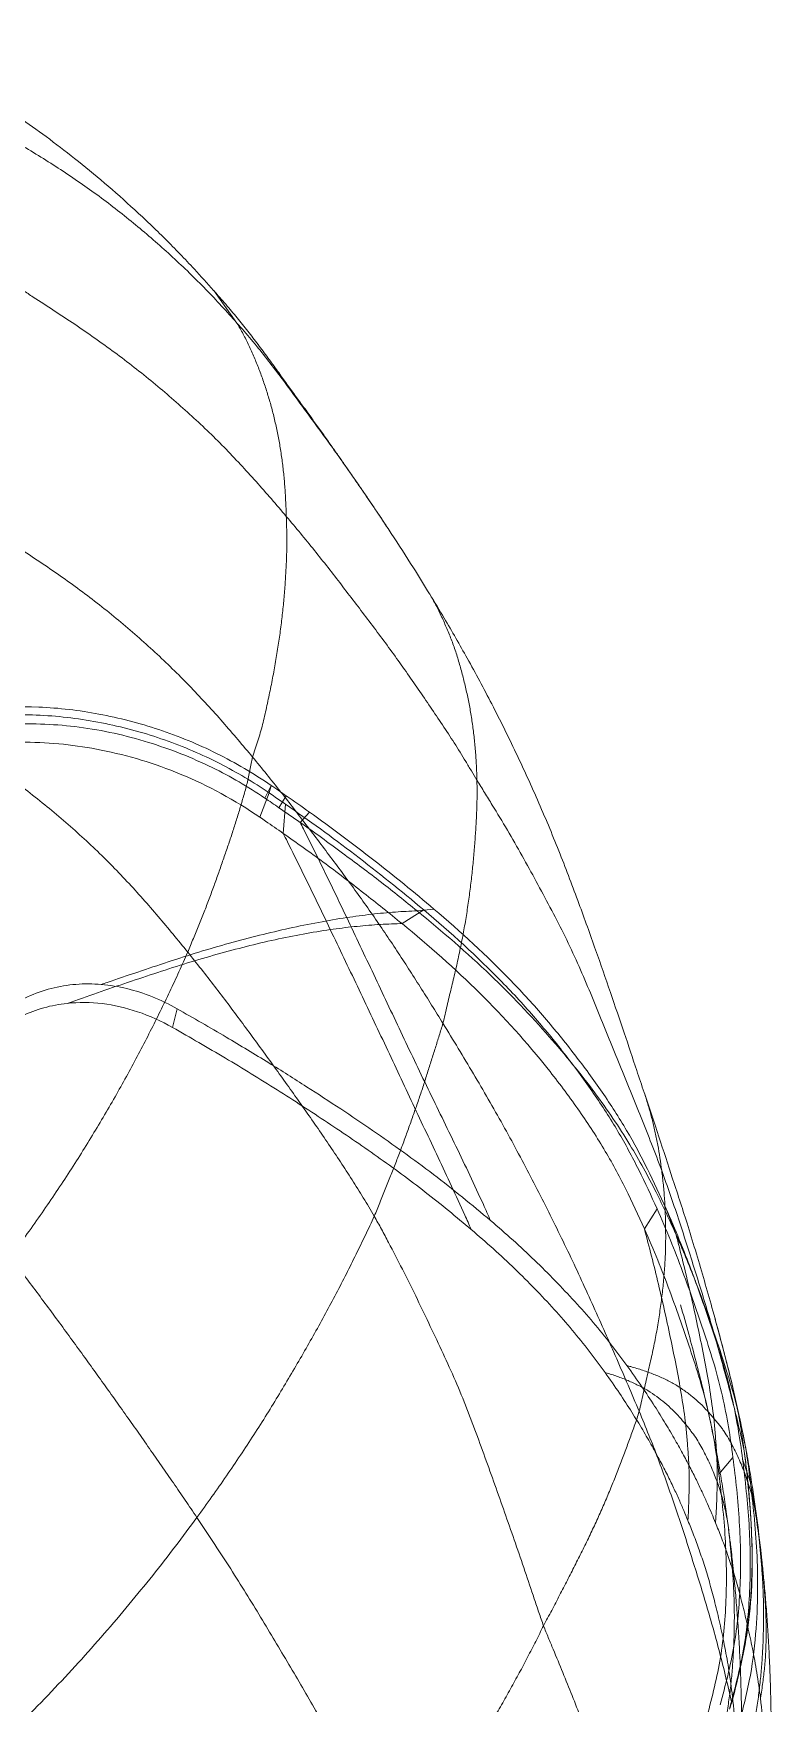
# Model space of a CAD drawing. Header units: inches. Extents: x 143011 to 144494, y -46023 to -44974.
# Drawn here: x 144102.4 to 144128, y -45774.4 to -45716.5 of the extents above; entities that cross this region are included whole.
import ezdxf

# ---------------------------------------------------------------- set-up
doc = ezdxf.new("R2010")
doc.units = ezdxf.units.IN
doc.header["$LTSCALE"] = 2
doc.header["$MEASUREMENT"] = 0
doc.layers.add('PRODUCT', color=1, linetype='CONTINUOUS', lineweight=15)

msp = doc.modelspace()

# ---------------------------------------------------------------- linework, layer by layer
at = {"layer": 'PRODUCT', "linetype": 'ByBlock'}
for p, q in [((144108.698, -45725.409), (144108.692, -45725.402)), ((144109.502, -45726.535), (144108.698, -45725.409)), ((144114.703, -45733.602), (144114.693, -45733.587)), ((144116.182, -45735.931), (144116.19, -45735.943)), ((144110.468, -45743.007), (144110.684, -45742.567)), ((144110.684, -45742.567), (144110.619, -45742.828)), ((144110.302, -45743.676), (144110.619, -45742.828)), ((144110.96, -45743.342), (144111.212, -45742.93)), ((144111.108, -45744.233), (144111.184, -45743.218)), ((144111.695, -45743.852), (144112.015, -45743.494)), ((144115.226, -45747.362), (144115.98, -45746.886)), ((144115.747, -45746.921), (144116.334, -45746.857)), ((144107.267, -45750.962), (144107.428, -45750.315)), ((144123.621, -45753.222), (144123.641, -45753.281)), ((144123.629, -45757.945), (144124.068, -45757.255)), ((144124.73, -45758.156), (144124.382, -45757.249)), ((144127.09, -45765.642), (144127.092, -45765.653)), ((144126.216, -45766.458), (144126.702, -45765.874)), ((144127.306, -45766.74), (144127.036, -45765.934)), ((144126.647, -45774.348), (144126.646, -45774.409))]:
    msp.add_line(p, q, dxfattribs=at)
for points, start_tangent, end_tangent in [([(144096.704, -45716.492), (144097.024, -45716.644), (144097.757, -45717.002), (144098.539, -45717.403), (144099.356, -45717.841), (144100.188, -45718.313), (144101.046, -45718.827), (144101.945, -45719.407), (144102.885, -45720.072), (144103.875, -45720.83), (144104.908, -45721.68), (144105.959, -45722.61), (144107.016, -45723.62), (144108.027, -45724.667), (144108.692, -45725.402)], (0.904969, -0.425478), (0.663371, -0.74829)), ([(144109.502, -45726.535), (144108.97, -45725.946), (144108.421, -45725.367), (144107.856, -45724.801), (144107.273, -45724.25), (144106.678, -45723.716), (144106.068, -45723.196), (144105.444, -45722.69), (144104.803, -45722.2), (144104.147, -45721.727), (144103.475, -45721.271), (144102.792, -45720.835), (144102.097, -45720.412), (144101.385, -45720.005), (144100.66, -45719.615), (144099.946, -45719.252)], (-0.661641, 0.749821), (-0.896164, 0.443723)), ([(144111.213, -45733.241), (144110.696, -45732.636), (144110.167, -45732.034), (144109.622, -45731.436), (144109.056, -45730.841), (144108.467, -45730.259), (144107.861, -45729.693), (144107.237, -45729.14), (144106.598, -45728.6), (144105.941, -45728.072), (144105.265, -45727.557), (144104.576, -45727.061), (144103.877, -45726.578), (144103.164, -45726.108), (144102.441, -45725.634), (144102.077, -45725.4), (144101.714, -45725.175)], (-0.644423, 0.764669), (-0.857903, 0.513812)), ([(144108.698, -45725.409), (144108.805, -45725.53), (144109.218, -45726.007), (144109.607, -45726.475), (144109.97, -45726.931), (144110.322, -45727.393), (144110.665, -45727.859), (144110.994, -45728.313), (144111.273, -45728.7), (144111.548, -45729.079), (144111.828, -45729.466), (144112.106, -45729.852), (144112.379, -45730.232), (144112.643, -45730.602), (144112.895, -45730.959), (144113.137, -45731.303), (144113.371, -45731.639), (144113.6, -45731.97), (144113.825, -45732.297), (144114.044, -45732.619), (144114.259, -45732.936), (144114.47, -45733.25), (144114.672, -45733.554), (144114.693, -45733.587)], (0.663161, -0.748477), (0.55114, -0.834413)), ([(144109.502, -45726.535), (144109.718, -45726.918), (144109.917, -45727.315), (144110.099, -45727.72), (144110.267, -45728.134), (144110.422, -45728.558), (144110.563, -45728.99), (144110.692, -45729.43), (144110.807, -45729.88), (144110.908, -45730.338), (144110.995, -45730.805), (144111.067, -45731.281), (144111.124, -45731.766), (144111.167, -45732.254), (144111.195, -45732.746), (144111.213, -45733.241)], (0.515451, -0.856919), (0.031044, -0.999518)), ([(144114.693, -45733.587), (144114.405, -45733.154), (144113.987, -45732.538), (144113.564, -45731.926), (144113.138, -45731.315), (144112.704, -45730.705), (144112.265, -45730.101), (144111.827, -45729.504), (144111.391, -45728.908), (144110.946, -45728.306), (144110.483, -45727.704), (144110, -45727.11), (144109.502, -45726.535)], (-0.551144, 0.83441), (-0.665934, 0.74601)), ([(144111.213, -45733.241), (144111.23, -45733.758), (144111.232, -45734.286), (144111.217, -45734.821), (144111.188, -45735.359), (144111.149, -45735.901), (144111.098, -45736.449), (144111.034, -45737.005), (144110.957, -45737.567), (144110.867, -45738.134), (144110.765, -45738.708), (144110.652, -45739.287), (144110.528, -45739.872), (144110.392, -45740.46), (144110.313, -45740.746), (144110.226, -45741.026), (144110.134, -45741.304), (144110.048, -45741.59)], (0.044164, -0.999024), (-0.259738, -0.965679)), ([(144111.213, -45733.241), (144111.706, -45733.828), (144112.19, -45734.421), (144112.662, -45735.018), (144113.123, -45735.613), (144113.577, -45736.206), (144114.03, -45736.8), (144114.483, -45737.402), (144114.929, -45738.012), (144115.365, -45738.624), (144115.792, -45739.237), (144116.213, -45739.851), (144116.629, -45740.47), (144117.037, -45741.095), (144117.436, -45741.74), (144117.631, -45742.067), (144117.823, -45742.388)], (0.648256, -0.761422), (0.520067, -0.854126)), ([(144110.048, -45741.59), (144109.538, -45740.983), (144109.015, -45740.377), (144108.476, -45739.775), (144107.917, -45739.18), (144107.337, -45738.595), (144106.738, -45738.022), (144106.119, -45737.46), (144105.48, -45736.912), (144104.821, -45736.378), (144104.146, -45735.86), (144103.456, -45735.36), (144102.754, -45734.875), (144102.041, -45734.404), (144101.317, -45733.944), (144100.585, -45733.497)], (-0.637784, 0.770215), (-0.857959, 0.513719)), ([(144114.703, -45733.602), (144114.854, -45733.832), (144115.619, -45735.021), (144116.182, -45735.931)], (0.551251, -0.834339), (0.51989, -0.854233)), ([(144116.19, -45735.943), (144116.687, -45736.77), (144117.487, -45738.161), (144118.339, -45739.746), (144119.176, -45741.439), (144119.971, -45743.18), (144120.706, -45744.95), (144121.359, -45746.665), (144121.94, -45748.277), (144122.453, -45749.753), (144122.93, -45751.153), (144123.364, -45752.453), (144123.621, -45753.222)], (0.519033, -0.854754), (0.317864, -0.948136)), ([(144116.19, -45735.943), (144116.239, -45736.026), (144116.454, -45736.42), (144116.648, -45736.825), (144116.827, -45737.237), (144116.993, -45737.661), (144117.14, -45738.097), (144117.27, -45738.542), (144117.387, -45738.991), (144117.492, -45739.447), (144117.584, -45739.913), (144117.661, -45740.389), (144117.723, -45740.876), (144117.771, -45741.371), (144117.805, -45741.876), (144117.823, -45742.388)], (0.515882, -0.856659), (0.020177, -0.999796)), ([(144110.619, -45742.828), (144108.908, -45741.813), (144106.996, -45740.994), (144104.941, -45740.425), (144102.813, -45740.144), (144100.679, -45740.195), (144098.614, -45740.587), (144094.978, -45742.298)], (-0.828435, 0.560085), (-0.822713, -0.568457)), ([(144095.05, -45742.008), (144096.736, -45741.032), (144098.592, -45740.329), (144102.633, -45739.854), (144104.719, -45740.095), (144106.792, -45740.633), (144108.799, -45741.46), (144110.684, -45742.567)], (0.823367, 0.567509), (0.827351, -0.561685)), ([(144107.795, -45748.35), (144107.292, -45747.731), (144106.774, -45747.115), (144106.243, -45746.504), (144105.691, -45745.898), (144105.116, -45745.297), (144104.514, -45744.709), (144103.892, -45744.138), (144103.249, -45743.58), (144102.587, -45743.039), (144101.912, -45742.514), (144101.22, -45742.003), (144100.515, -45741.507), (144099.8, -45741.024), (144099.07, -45740.553), (144098.332, -45740.097)], (-0.623955, 0.78146), (-0.85722, 0.51495)), ([(144110.468, -45743.007), (144108.646, -45741.951), (144106.432, -45741.077), (144104.032, -45740.55), (144101.653, -45740.454), (144099.499, -45740.76), (144097.516, -45741.443), (144095.608, -45742.508)], (-0.829159, 0.559012), (-0.822032, -0.569441)), ([(144095.449, -45743.147), (144097.394, -45742.048), (144099.683, -45741.327), (144102.168, -45741.072), (144104.795, -45741.343), (144107.539, -45742.175), (144110.302, -45743.676)], (0.821369, 0.570397), (0.825583, -0.564281)), ([(144110.048, -45741.59), (144109.996, -45741.812), (144109.952, -45742.043), (144109.852, -45742.499), (144109.733, -45742.941), (144109.604, -45743.382), (144109.468, -45743.821), (144109.327, -45744.26), (144109.18, -45744.702), (144109.027, -45745.146), (144108.871, -45745.594), (144108.709, -45746.046), (144108.541, -45746.5), (144108.364, -45746.958), (144108.181, -45747.418), (144107.992, -45747.882), (144107.795, -45748.35)], (-0.258305, -0.966063), (-0.395598, -0.918424)), ([(144116.644, -45750.819), (144116.254, -45750.187), (144115.857, -45749.557), (144115.456, -45748.928), (144115.047, -45748.301), (144114.629, -45747.675), (144114.202, -45747.05), (144113.763, -45746.429), (144113.316, -45745.815), (144112.863, -45745.206), (144112.41, -45744.602), (144111.954, -45743.998), (144111.492, -45743.393), (144111.019, -45742.788), (144110.537, -45742.186), (144110.048, -45741.59)], (-0.521195, 0.853437), (-0.639427, 0.768852)), ([(144110.684, -45742.567), (144111.212, -45742.93)], (0.825725, -0.564073), (0.821562, -0.570119)), ([(144117.823, -45742.388), (144117.828, -45742.913), (144117.817, -45743.444), (144117.791, -45743.982), (144117.753, -45744.524), (144117.707, -45745.068), (144117.654, -45745.614), (144117.589, -45746.167), (144117.512, -45746.727), (144117.423, -45747.294), (144117.318, -45747.867), (144117.2, -45748.443), (144117.072, -45749.023), (144116.932, -45749.608), (144116.79, -45750.211), (144116.719, -45750.517), (144116.644, -45750.819)], (0.023983, -0.999712), (-0.255732, -0.966748)), ([(144124.229, -45755.927), (144123.88, -45755.004), (144123.522, -45754.09), (144123.152, -45753.176), (144122.78, -45752.269), (144122.41, -45751.365), (144122.041, -45750.455), (144121.663, -45749.539), (144121.261, -45748.617), (144120.823, -45747.697), (144120.356, -45746.793), (144119.878, -45745.9), (144119.387, -45745.007), (144118.878, -45744.118), (144118.355, -45743.249), (144118.09, -45742.821), (144117.823, -45742.388)], (-0.347051, 0.937846), (-0.52026, 0.854008)), ([(144110.96, -45743.342), (144110.468, -45743.007)], (-0.82459, 0.565731), (-0.829156, 0.559017)), ([(144111.184, -45743.218), (144111.036, -45743.116), (144110.619, -45742.828)], (-0.820866, 0.57112), (-0.825121, 0.564955)), ([(144115.98, -45746.886), (144113.587, -45744.967), (144111.184, -45743.218)], (-0.765236, 0.64375), (-0.820866, 0.57112)), ([(144111.212, -45742.93), (144112.015, -45743.494)], (0.821562, -0.570119), (0.814869, -0.579645)), ([(144110.302, -45743.676), (144110.498, -45743.81), (144111.108, -45744.233)], (0.825583, -0.56428), (0.819114, -0.57363)), ([(144111.695, -45743.852), (144110.96, -45743.342)], (-0.818863, 0.573989), (-0.82459, 0.565731)), ([(144112.015, -45743.494), (144114.251, -45745.162), (144116.334, -45746.857)], (0.814869, -0.579645), (0.762085, -0.647476)), ([(144111.108, -45744.233), (144112.494, -45745.226), (144113.899, -45746.302), (144115.226, -45747.362)], (0.81912, -0.573622), (0.772539, -0.634968)), ([(144112.74, -45747.57), (144112.249, -45746.549), (144111.753, -45745.533), (144111.253, -45744.523), (144111.108, -45744.233)], (-0.430066, 0.902797), (-0.448322, 0.893872)), ([(144115.747, -45746.921), (144114.51, -45745.932), (144113.16, -45744.915), (144111.695, -45743.852)], (-0.775052, 0.631898), (-0.818856, 0.573999)), ([(144111.695, -45743.852), (144111.806, -45744.072), (144112.314, -45745.093), (144112.816, -45746.122), (144113.308, -45747.152)], (0.449287, -0.893387), (0.427407, -0.904059)), ([(144113.308, -45747.152), (144112.333, -45747.318), (144111.32, -45747.525), (144110.286, -45747.767), (144109.24, -45748.043), (144108.182, -45748.351), (144107.121, -45748.69), (144106.063, -45749.043), (144105.006, -45749.401), (144104.799, -45749.472)], (-0.988603, -0.150543), (-0.946184, -0.323629)), ([(144113.308, -45747.152), (144114.166, -45747.039), (144115.005, -45746.96), (144115.747, -45746.921)], (0.98934, 0.145624), (0.999543, 0.030215)), ([(144113.308, -45747.152), (144113.777, -45748.139), (144114.246, -45749.129), (144114.715, -45750.122), (144115.185, -45751.116), (144115.657, -45752.109), (144116.133, -45753.1), (144116.613, -45754.089), (144117.097, -45755.084), (144117.577, -45756.088), (144118.046, -45757.102), (144118.296, -45757.66)], (0.43165, -0.902041), (0.403409, -0.91502)), ([(144124.73, -45758.156), (144124.036, -45756.677), (144123.128, -45755.033), (144121.913, -45753.231), (144120.333, -45751.285), (144118.294, -45749.15), (144115.747, -45746.921)], (-0.402748, 0.915311), (-0.775045, 0.631906)), ([(144124.068, -45757.255), (144123.434, -45755.903), (144122.712, -45754.567), (144121.869, -45753.248), (144120.913, -45751.944), (144119.855, -45750.653), (144118.686, -45749.379), (144115.98, -45746.886)], (-0.406198, 0.913785), (-0.765236, 0.64375)), ([(144116.334, -45746.857), (144119.011, -45749.35), (144120.168, -45750.621), (144121.216, -45751.909), (144122.169, -45753.212), (144123.013, -45754.535), (144124.382, -45757.249)], (0.762085, -0.647476), (0.406471, -0.913663)), ([(144103.619, -45750.128), (144104.667, -45749.762), (144105.713, -45749.403), (144106.757, -45749.055), (144107.793, -45748.726), (144108.818, -45748.425), (144109.83, -45748.155), (144110.825, -45747.92), (144111.796, -45747.725), (144112.74, -45747.57)], (0.943391, 0.331682), (0.989626, 0.143665)), ([(144112.74, -45747.57), (144113.571, -45747.467), (144114.378, -45747.398), (144115.159, -45747.363), (144115.226, -45747.362)], (0.990091, 0.140425), (0.999856, 0.016966)), ([(144117.627, -45757.973), (144117.403, -45757.467), (144116.946, -45756.467), (144116.481, -45755.472), (144116.011, -45754.481), (144115.543, -45753.491), (144115.078, -45752.5), (144114.614, -45751.51), (144114.148, -45750.521), (144113.68, -45749.536), (144113.21, -45748.552), (144112.74, -45747.57)], (-0.402046, 0.915619), (-0.431875, 0.901933)), ([(144115.226, -45747.362), (144117.923, -45749.773), (144120.293, -45752.412), (144121.32, -45753.784), (144122.224, -45755.174), (144122.983, -45756.566), (144123.629, -45757.945)], (0.772539, -0.634967), (0.405157, -0.914247)), ([(144107.795, -45748.35), (144107.493, -45749.031), (144107.174, -45749.718), (144106.842, -45750.406), (144106.498, -45751.097), (144106.139, -45751.793), (144105.766, -45752.493), (144105.376, -45753.196), (144104.969, -45753.903), (144104.545, -45754.611), (144104.108, -45755.322), (144103.652, -45756.039), (144103.177, -45756.758), (144102.684, -45757.479), (144102.17, -45758.203), (144101.641, -45758.925)], (-0.397461, -0.917619), (-0.595921, -0.803043)), ([(144114.264, -45757.507), (144114.077, -45757.186), (144113.885, -45756.871), (144113.494, -45756.246), (144113.094, -45755.627), (144112.682, -45755.009), (144112.261, -45754.395), (144111.835, -45753.785), (144111.405, -45753.177), (144110.97, -45752.568), (144110.532, -45751.96), (144110.09, -45751.355), (144109.646, -45750.752), (144109.195, -45750.148), (144108.736, -45749.546), (144108.269, -45748.946), (144107.795, -45748.35)], (-0.493407, 0.869799), (-0.626952, 0.779058)), ([(144101.511, -45750.324), (144102.245, -45749.901), (144103.059, -45749.611), (144103.923, -45749.468), (144104.799, -45749.472)], (0.817806, 0.575494), (0.996474, -0.083905)), ([(144104.799, -45749.472), (144105.688, -45749.617), (144106.571, -45749.9), (144107.428, -45750.315)], (0.996474, -0.083905), (0.868228, -0.496166)), ([(144103.619, -45750.128), (144102.809, -45750.281), (144102.049, -45750.562), (144101.351, -45750.968)], (-0.994494, -0.104798), (-0.818272, -0.574831)), ([(144103.619, -45750.128), (144104.83, -45750.138), (144106.059, -45750.418), (144107.267, -45750.962)], (0.994494, 0.104798), (0.86832, -0.496004)), ([(144107.428, -45750.315), (144109.13, -45751.298), (144110.611, -45752.192), (144111.915, -45753.017), (144113.1, -45753.79), (144114.208, -45754.538), (144115.276, -45755.29), (144116.315, -45756.059), (144117.321, -45756.851), (144118.296, -45757.66)], (0.868228, -0.496166), (0.761874, -0.647725)), ([(144107.267, -45750.962), (144109.101, -45752.026), (144110.892, -45753.126), (144112.647, -45754.263), (144114.367, -45755.439), (144116.034, -45756.674), (144117.627, -45757.973)], (0.86832, -0.496004), (0.76228, -0.647248)), ([(144116.644, -45750.819), (144116.582, -45751.033), (144116.517, -45751.242), (144116.383, -45751.666), (144116.248, -45752.099), (144116.11, -45752.535), (144115.968, -45752.977), (144115.819, -45753.422), (144115.665, -45753.866), (144115.507, -45754.312), (144115.347, -45754.759), (144115.181, -45755.209), (144115.008, -45755.659), (144114.828, -45756.113), (144114.644, -45756.573), (144114.457, -45757.039), (144114.363, -45757.274), (144114.264, -45757.507)], (-0.255474, -0.966816), (-0.405216, -0.914221)), ([(144116.644, -45750.819), (144117.176, -45751.692), (144117.701, -45752.569), (144118.218, -45753.451), (144118.723, -45754.341), (144119.211, -45755.236), (144119.682, -45756.131), (144120.142, -45757.027), (144120.59, -45757.926), (144121.029, -45758.83), (144121.455, -45759.738), (144121.866, -45760.644), (144122.269, -45761.549), (144122.669, -45762.455), (144123.062, -45763.364), (144123.447, -45764.274)], (0.523817, -0.851831), (0.385274, -0.922802)), ([(144123.641, -45753.281), (144124.011, -45754.387), (144124.489, -45755.841)], (0.317672, -0.948201), (0.310581, -0.950547)), ([(144123.641, -45753.281), (144123.67, -45753.37), (144123.796, -45753.776), (144123.909, -45754.191), (144124.009, -45754.614), (144124.096, -45755.045), (144124.168, -45755.484), (144124.229, -45755.927)], (0.315112, -0.949054), (0.121825, -0.992552)), ([(144124.229, -45755.927), (144124.287, -45756.422), (144124.33, -45756.929), (144124.354, -45757.442), (144124.366, -45757.961), (144124.366, -45758.491), (144124.348, -45759.034), (144124.309, -45759.585), (144124.253, -45760.143), (144124.181, -45760.708), (144124.094, -45761.28), (144123.987, -45761.862), (144123.862, -45762.449), (144123.727, -45763.041), (144123.591, -45763.656), (144123.522, -45763.969), (144123.447, -45764.274)], (0.130788, -0.99141), (-0.257965, -0.966154)), ([(144126.519, -45763.293), (144126.344, -45762.647), (144126.108, -45761.801), (144125.862, -45760.954), (144125.608, -45760.111), (144125.348, -45759.272), (144125.082, -45758.435), (144124.809, -45757.595), (144124.524, -45756.752), (144124.229, -45755.927)], (-0.258498, 0.966012), (-0.346292, 0.938127)), ([(144124.489, -45755.841), (144124.587, -45756.141)], (0.310581, -0.950547), (0.311187, -0.950349)), ([(144124.587, -45756.141), (144125.108, -45757.748), (144125.675, -45759.637), (144126.196, -45761.489), (144126.65, -45763.258)], (0.311187, -0.950349), (0.234355, -0.972151)), ([(144108.114, -45767.955), (144108.635, -45767.233), (144109.138, -45766.513), (144109.622, -45765.798), (144110.09, -45765.086), (144110.542, -45764.376), (144110.976, -45763.668), (144111.393, -45762.966), (144111.799, -45762.269), (144112.195, -45761.573), (144112.577, -45760.879), (144112.943, -45760.191), (144113.296, -45759.507), (144113.632, -45758.828), (144113.956, -45758.164), (144114.113, -45757.837), (144114.264, -45757.507)], (0.592766, 0.805375), (0.404592, 0.914497)), ([(144114.264, -45757.507), (144114.514, -45757.959), (144114.759, -45758.418), (144115.238, -45759.342), (144115.701, -45760.275), (144116.152, -45761.212), (144116.593, -45762.149), (144117.025, -45763.098), (144117.429, -45764.065), (144117.798, -45765.032), (144118.146, -45765.988), (144118.486, -45766.939), (144118.824, -45767.894), (144119.159, -45768.852), (144119.488, -45769.814), (144119.811, -45770.773), (144119.971, -45771.248), (144120.135, -45771.708)], (0.493265, -0.869879), (0.35129, -0.936267)), ([(144118.296, -45757.66), (144119.075, -45758.34), (144119.823, -45759.035), (144120.535, -45759.745), (144121.214, -45760.465), (144121.858, -45761.197), (144122.458, -45761.939), (144123.022, -45762.69)], (0.761891, -0.647705), (0.59233, -0.805695)), ([(144126.702, -45765.874), (144126.333, -45763.75), (144126.055, -45762.673), (144125.714, -45761.589), (144125.344, -45760.504), (144124.953, -45759.42), (144124.531, -45758.336), (144124.068, -45757.255)], (-0.125223, 0.992129), (-0.406198, 0.913785)), ([(144124.382, -45757.249), (144125.267, -45759.411), (144125.661, -45760.504), (144126.036, -45761.601), (144126.381, -45762.698), (144126.663, -45763.789), (144127.036, -45765.934)], (0.406471, -0.913663), (0.125394, -0.992107)), ([(144117.627, -45757.973), (144118.396, -45758.643), (144119.134, -45759.329), (144119.834, -45760.029), (144120.501, -45760.74), (144121.131, -45761.461), (144121.715, -45762.193), (144122.266, -45762.933)], (0.762298, -0.647226), (0.58775, -0.809042)), ([(144123.629, -45757.945), (144124.091, -45759.028), (144124.509, -45760.104), (144124.893, -45761.176), (144125.256, -45762.244), (144125.589, -45763.308), (144125.86, -45764.366), (144126.068, -45765.416), (144126.216, -45766.458)], (0.405157, -0.914247), (0.122283, -0.992495)), ([(144123.629, -45757.945), (144123.876, -45758.89), (144124.118, -45759.869), (144124.343, -45760.849), (144124.554, -45761.829), (144124.752, -45762.806), (144124.926, -45763.781), (144125.062, -45764.732)], (0.258793, -0.965933), (0.119296, -0.992859)), ([(144127.306, -45766.74), (144127.185, -45765.826), (144126.998, -45764.814), (144126.729, -45763.705), (144126.361, -45762.495), (144125.917, -45761.18), (144125.39, -45759.744), (144124.73, -45758.156)], (-0.116826, 0.993152), (-0.402748, 0.915311)), ([(144126.036, -45764.52), (144125.902, -45763.547), (144125.727, -45762.554), (144125.528, -45761.568), (144125.316, -45760.58), (144125.088, -45759.589), (144124.844, -45758.597), (144124.73, -45758.156)], (-0.115466, 0.993311), (-0.252197, 0.967676)), ([(144108.114, -45767.955), (144107.711, -45767.358), (144107.299, -45766.759), (144106.887, -45766.163), (144106.471, -45765.564), (144106.05, -45764.962), (144105.626, -45764.363), (144105.2, -45763.764), (144104.77, -45763.164), (144104.337, -45762.563), (144103.902, -45761.961), (144103.461, -45761.356), (144103.014, -45760.749), (144102.562, -45760.141), (144102.104, -45759.532), (144101.641, -45758.925)], (-0.554057, 0.832479), (-0.609132, 0.793069)), ([(144125.161, -45759.127), (144125.322, -45759.557), (144125.472, -45759.957), (144125.62, -45760.35)], (0.350221, -0.936667), (0.353165, -0.935561)), ([(144124.885, -45760.582), (144125.169, -45761.598), (144125.423, -45762.557), (144125.652, -45763.472), (144125.854, -45764.341), (144126.029, -45765.163), (144126.18, -45765.948), (144126.309, -45766.696), (144126.419, -45767.416), (144126.512, -45768.09), (144126.59, -45768.677)], (0.273265, -0.961939), (0.131406, -0.991329)), ([(144126.012, -45760.821), (144126.274, -45761.781), (144126.511, -45762.692), (144126.722, -45763.559), (144126.908, -45764.382), (144127.07, -45765.166), (144127.211, -45765.919), (144127.333, -45766.639), (144127.438, -45767.332), (144127.526, -45767.977), (144127.6, -45768.535)], (0.268583, -0.963257), (0.13139, -0.991331)), ([(144122.266, -45762.933), (144122.767, -45763.648), (144123.196, -45764.308), (144123.572, -45764.921), (144123.899, -45765.485), (144124.18, -45766.002), (144124.426, -45766.479), (144124.642, -45766.923), (144124.832, -45767.337), (144124.997, -45767.718), (144125.14, -45768.064)], (0.587751, -0.809042), (0.378469, -0.925614)), ([(144122.266, -45762.933), (144122.294, -45762.94), (144122.689, -45763.065), (144123.063, -45763.21), (144123.417, -45763.374), (144123.75, -45763.558), (144124.058, -45763.763), (144124.342, -45763.984), (144124.605, -45764.222), (144124.845, -45764.473), (144124.955, -45764.603), (144125.062, -45764.732)], (0.963433, -0.267949), (0.636706, -0.771107)), ([(144123.022, -45762.69), (144123.542, -45763.422), (144123.984, -45764.094), (144124.366, -45764.709), (144124.699, -45765.274), (144124.988, -45765.793), (144125.24, -45766.27), (144125.46, -45766.709), (144125.651, -45767.113), (144125.818, -45767.483), (144125.965, -45767.825), (144126.095, -45768.138)], (0.592347, -0.805683), (0.378289, -0.925688)), ([(144123.022, -45762.69), (144123.155, -45762.724), (144123.57, -45762.85), (144123.959, -45762.992), (144124.326, -45763.151), (144124.502, -45763.24), (144124.673, -45763.335), (144124.838, -45763.435), (144124.996, -45763.54), (144125.291, -45763.764), (144125.563, -45764.004), (144125.813, -45764.26), (144125.928, -45764.393), (144126.036, -45764.52)], (0.971011, -0.239036), (0.650998, -0.75908)), ([(144127.09, -45765.642), (144126.995, -45765.203), (144126.792, -45764.345), (144126.572, -45763.494), (144126.519, -45763.293)], (-0.20642, 0.978463), (-0.258498, 0.966012)), ([(144126.65, -45763.258), (144126.678, -45763.376), (144126.745, -45763.671), (144126.802, -45763.932), (144126.849, -45764.167), (144126.89, -45764.376), (144126.924, -45764.559), (144126.953, -45764.724), (144126.98, -45764.882), (144127.006, -45765.042), (144127.032, -45765.216), (144127.06, -45765.415), (144127.09, -45765.642)], (0.23418, -0.972193), (0.131077, -0.991372)), ([(144123.447, -45764.274), (144123.377, -45764.508), (144123.3, -45764.733), (144123.135, -45765.191), (144122.962, -45765.661), (144122.78, -45766.14), (144122.59, -45766.626), (144122.39, -45767.117), (144122.178, -45767.613), (144121.953, -45768.114), (144121.718, -45768.617), (144121.472, -45769.12), (144121.218, -45769.624), (144120.96, -45770.132), (144120.692, -45770.649), (144120.416, -45771.176), (144120.135, -45771.708)], (-0.257408, -0.966303), (-0.46547, -0.885064)), ([(144126.647, -45774.348), (144126.626, -45774.249), (144126.431, -45773.407), (144126.22, -45772.567), (144125.992, -45771.729), (144125.75, -45770.895), (144125.497, -45770.064), (144125.238, -45769.237), (144124.972, -45768.41), (144124.696, -45767.583), (144124.408, -45766.754), (144124.105, -45765.924), (144123.783, -45765.096), (144123.447, -45764.274)], (-0.211242, 0.977434), (-0.385367, 0.922763)), ([(144126.036, -45764.52), (144126.066, -45764.8), (144126.087, -45765.055), (144126.121, -45765.55), (144126.149, -45766.061), (144126.157, -45766.323), (144126.158, -45766.582), (144126.154, -45766.838), (144126.147, -45767.088), (144126.139, -45767.336), (144126.128, -45767.587), (144126.115, -45767.839), (144126.098, -45768.091), (144126.095, -45768.138)], (0.121811, -0.992553), (-0.072627, -0.997359)), ([(144126.036, -45764.52), (144126.133, -45764.631), (144126.225, -45764.741), (144126.312, -45764.856), (144126.393, -45764.973), (144126.542, -45765.212), (144126.679, -45765.457), (144126.807, -45765.711), (144126.925, -45765.969), (144127.034, -45766.229), (144127.137, -45766.497), (144127.232, -45766.772), (144127.319, -45767.054), (144127.395, -45767.343), (144127.462, -45767.637), (144127.519, -45767.941), (144127.563, -45768.263), (144127.593, -45768.535)], (0.651696, -0.75848), (0.1009, -0.994897)), ([(144125.062, -45764.732), (144125.111, -45765.244), (144125.147, -45765.732), (144125.175, -45766.221), (144125.184, -45766.71), (144125.176, -45767.2), (144125.159, -45767.689), (144125.14, -45768.064)], (0.115092, -0.993355), (-0.061644, -0.998098)), ([(144126.589, -45768.738), (144126.552, -45768.394), (144126.508, -45768.079), (144126.453, -45767.784), (144126.388, -45767.498), (144126.314, -45767.22), (144126.23, -45766.948), (144126.137, -45766.682), (144126.036, -45766.42), (144125.928, -45766.163), (144125.812, -45765.91), (144125.687, -45765.663), (144125.553, -45765.422), (144125.408, -45765.187), (144125.245, -45764.959), (144125.156, -45764.846), (144125.062, -45764.732)], (-0.099438, 0.995044), (-0.636462, 0.771308)), ([(144127.091, -45765.653), (144127.349, -45768.554), (144127.228, -45771.686), (144126.662, -45774.351)], (0.12429, -0.992246), (-0.257453, -0.966291)), ([(144127.09, -45765.642), (144127.093, -45765.665)], (0.131051, -0.991376), (0.130958, -0.991388)), ([(144127.093, -45765.665), (144127.133, -45765.966), (144127.17, -45766.273), (144127.201, -45766.554), (144127.23, -45766.838), (144127.257, -45767.139), (144127.284, -45767.468), (144127.309, -45767.834), (144127.333, -45768.24), (144127.345, -45768.491)], (0.130958, -0.991388), (0.042382, -0.999101)), ([(144126.258, -45774.456), (144126.735, -45772.417), (144126.949, -45770.295), (144126.921, -45768.106), (144126.702, -45765.874)], (0.25501, 0.966938), (-0.125223, 0.992129)), ([(144127.036, -45765.934), (144127.257, -45768.184), (144127.286, -45770.388), (144127.21, -45771.466), (144127.07, -45772.525), (144126.848, -45773.557), (144126.59, -45774.577)], (0.125394, -0.992107), (-0.254958, -0.966952)), ([(144126.216, -45766.458), (144126.432, -45768.668), (144126.458, -45770.837), (144126.385, -45771.899), (144126.247, -45772.942), (144126.028, -45773.959), (144125.773, -45774.962)], (0.122283, -0.992495), (-0.254435, -0.96709)), ([(144126.846, -45775.35), (144127.267, -45773.626), (144127.488, -45771.997), (144127.556, -45770.498), (144127.529, -45769.135), (144127.431, -45767.881), (144127.306, -45766.74)], (0.252934, 0.967483), (-0.116815, 0.993154)), ([(144127.601, -45768.611), (144127.48, -45767.781), (144127.339, -45766.927), (144127.306, -45766.74)], (-0.136064, 0.9907), (-0.17861, 0.98392)), ([(144108.114, -45767.955), (144107.37, -45768.953), (144106.585, -45769.962), (144105.76, -45770.973), (144104.902, -45771.981), (144104.007, -45772.988), (144103.074, -45773.99), (144102.105, -45774.987), (144101.096, -45775.981), (144100.041, -45776.964), (144098.94, -45777.926), (144097.792, -45778.859), (144096.602, -45779.752), (144095.383, -45780.599), (144094.76, -45780.998), (144094.133, -45781.378), (144093.507, -45781.741), (144092.894, -45782.096)], (-0.589777, -0.807566), (-0.861501, -0.507756)), ([(144115.244, -45779.972), (144115.037, -45779.591), (144114.826, -45779.21), (144114.396, -45778.449), (144113.961, -45777.686), (144113.525, -45776.911), (144113.083, -45776.13), (144112.637, -45775.348), (144112.184, -45774.557), (144111.719, -45773.757), (144111.243, -45772.95), (144110.759, -45772.135), (144110.263, -45771.309), (144109.751, -45770.476), (144109.221, -45769.637), (144108.673, -45768.793), (144108.114, -45767.955)], (-0.478731, 0.877962), (-0.559163, 0.829058)), ([(144125.14, -45768.064), (144125.336, -45768.554), (144125.531, -45769.083), (144125.72, -45769.652), (144125.904, -45770.262), (144126.078, -45770.916), (144126.243, -45771.616), (144126.401, -45772.366), (144126.546, -45773.171), (144126.668, -45774.04)], (0.378576, -0.92557), (0.114673, -0.993403)), ([(144126.095, -45768.138), (144126.292, -45768.631), (144126.488, -45769.163), (144126.679, -45769.737), (144126.866, -45770.355), (144127.043, -45771.019), (144127.212, -45771.732), (144127.376, -45772.5), (144127.526, -45773.326), (144127.653, -45774.221)], (0.37839, -0.925646), (0.117017, -0.99313)), ([(144127.49, -45767.704), (144127.526, -45767.975), (144127.569, -45768.301), (144127.614, -45768.653), (144127.655, -45769.002), (144127.689, -45769.31), (144127.712, -45769.53), (144127.724, -45769.639)], (0.129919, -0.991525), (0.108474, -0.994099)), ([(144126.589, -45768.738), (144126.637, -45769.232), (144126.68, -45769.739), (144126.715, -45770.244), (144126.737, -45770.751), (144126.748, -45771.262), (144126.745, -45771.781), (144126.731, -45772.307), (144126.704, -45772.842), (144126.663, -45773.385), (144126.607, -45773.935), (144126.53, -45774.492), (144126.434, -45775.058), (144126.321, -45775.634), (144126.198, -45776.211), (144126.069, -45776.782)], (0.100349, -0.994952), (-0.226314, -0.974054)), ([(144126.654, -45769.236), (144126.589, -45768.738)], (-0.116803, 0.993155), (-0.142742, 0.98976)), ([(144126.596, -45768.737), (144126.624, -45768.964), (144126.666, -45769.337), (144126.695, -45769.613), (144126.711, -45769.76)], (0.123557, -0.992337), (0.108272, -0.994121)), ([(144127.601, -45768.611), (144127.649, -45769.107), (144127.693, -45769.62), (144127.728, -45770.135), (144127.751, -45770.652), (144127.762, -45771.171), (144127.759, -45771.699), (144127.745, -45772.234), (144127.717, -45772.778), (144127.675, -45773.33), (144127.618, -45773.894), (144127.539, -45774.467), (144127.439, -45775.047), (144127.324, -45775.632), (144127.2, -45776.214), (144127.07, -45776.791)], (0.100276, -0.99496), (-0.224194, -0.974545)), ([(144127.349, -45768.589), (144127.352, -45768.68), (144127.363, -45769.159), (144127.362, -45769.646), (144127.349, -45770.126), (144127.324, -45770.599), (144127.287, -45771.063), (144127.241, -45771.514), (144127.232, -45771.587)], (0.038397, -0.999263), (-0.119388, -0.992848)), ([(144127.345, -45768.491), (144127.349, -45768.589)], (0.042382, -0.999101), (0.038397, -0.999263)), ([(144127.593, -45768.535), (144127.601, -45768.611)], (0.1009, -0.994897), (0.09893, -0.995094)), ([(144127.669, -45769.134), (144127.601, -45768.611)], (-0.116194, 0.993226), (-0.14263, 0.989776)), ([(144126.655, -45769.236), (144126.695, -45769.613), (144126.75, -45770.159), (144126.809, -45770.819), (144126.863, -45771.521), (144126.911, -45772.257), (144126.95, -45773.021), (144126.979, -45773.82), (144127, -45774.693), (144127.012, -45775.521), (144127.019, -45776.337), (144127.012, -45777.258), (144126.976, -45778.262), (144126.908, -45779.354), (144126.802, -45780.535)], (0.105171, -0.994454), (-0.102181, -0.994766)), ([(144127.653, -45774.221), (144127.699, -45773.942), (144127.737, -45773.679), (144127.769, -45773.417), (144127.797, -45773.154), (144127.82, -45772.887), (144127.835, -45772.619), (144127.845, -45772.357), (144127.851, -45772.096), (144127.853, -45771.832), (144127.849, -45771.566), (144127.841, -45771.301), (144127.828, -45771.036), (144127.812, -45770.77), (144127.794, -45770.505), (144127.774, -45770.242), (144127.729, -45769.713), (144127.673, -45769.172), (144127.669, -45769.134)], (0.173659, 0.984806), (-0.116194, 0.993226)), ([(144127.67, -45769.134), (144127.711, -45769.523), (144127.764, -45770.043), (144127.819, -45770.652), (144127.87, -45771.303), (144127.918, -45772.013), (144127.961, -45772.802), (144127.994, -45773.632), (144128.017, -45774.498), (144128.031, -45775.372), (144128.039, -45776.263), (144128.032, -45777.275), (144127.991, -45778.388), (144127.912, -45779.6), (144127.788, -45780.911)], (0.105166, -0.994455), (-0.107442, -0.994211)), ([(144127.232, -45771.587), (144127.206, -45771.796)], (-0.119388, -0.992848), (-0.133674, -0.991025)), ([(144120.135, -45771.708), (144119.999, -45771.977), (144119.862, -45772.251), (144119.581, -45772.799), (144119.29, -45773.348), (144118.989, -45773.9), (144118.678, -45774.454), (144118.359, -45775.007), (144118.034, -45775.559), (144117.7, -45776.111), (144117.363, -45776.66), (144117.022, -45777.209), (144116.678, -45777.758), (144116.331, -45778.309), (144115.98, -45778.86), (144115.62, -45779.416), (144115.244, -45779.972)], (-0.457735, -0.889089), (-0.570453, -0.82133)), ([(144120.135, -45771.708), (144120.299, -45772.122), (144120.468, -45772.527), (144120.801, -45773.332), (144121.123, -45774.13), (144121.432, -45774.927), (144121.729, -45775.726), (144122.014, -45776.526), (144122.287, -45777.324), (144122.553, -45778.12), (144122.811, -45778.919), (144123.057, -45779.722), (144123.252, -45780.395)], (0.351577, -0.936159), (0.271297, -0.962496)), ([(144127.206, -45771.796), (144127.185, -45771.944), (144127.123, -45772.325), (144127.056, -45772.671), (144126.986, -45772.989), (144126.917, -45773.279), (144126.852, -45773.546), (144126.789, -45773.8), (144126.722, -45774.062)], (-0.133674, -0.991025), (-0.248927, -0.968522)), ([(144126.668, -45774.04), (144126.786, -45775.197), (144126.864, -45776.326), (144126.907, -45777.461), (144126.921, -45778.592), (144126.878, -45779.715), (144126.75, -45780.82), (144126.527, -45781.902), (144126.212, -45782.959)], (0.114746, -0.993395), (-0.30686, -0.951755)), ([(144126.632, -45774.405), (144126.578, -45774.601)], (-0.25849, -0.966014), (-0.271495, -0.96244)), ([(144126.647, -45774.348), (144126.632, -45774.405)], (-0.255614, -0.966779), (-0.25849, -0.966014)), ([(144126.713, -45774.096), (144126.647, -45774.348)], (-0.249645, -0.968337), (-0.255698, -0.966757)), ([(144126.662, -45774.351), (144126.647, -45774.409)], (-0.257453, -0.966291), (-0.258628, -0.965977)), ([(144126.722, -45774.062), (144126.713, -45774.096)], (-0.248927, -0.968522), (-0.249645, -0.968337)), ([(144127.653, -45774.221), (144127.777, -45775.405), (144127.858, -45776.559), (144127.902, -45777.717), (144127.917, -45778.871), (144127.875, -45780.017), (144127.744, -45781.145), (144127.515, -45782.25), (144127.19, -45783.337)], (0.117082, -0.993122), (-0.308882, -0.9511))]:
    msp.add_spline(points, degree=3, dxfattribs=dict(at, start_tangent=start_tangent, end_tangent=end_tangent))

doc.saveas('drawing.dxf')
